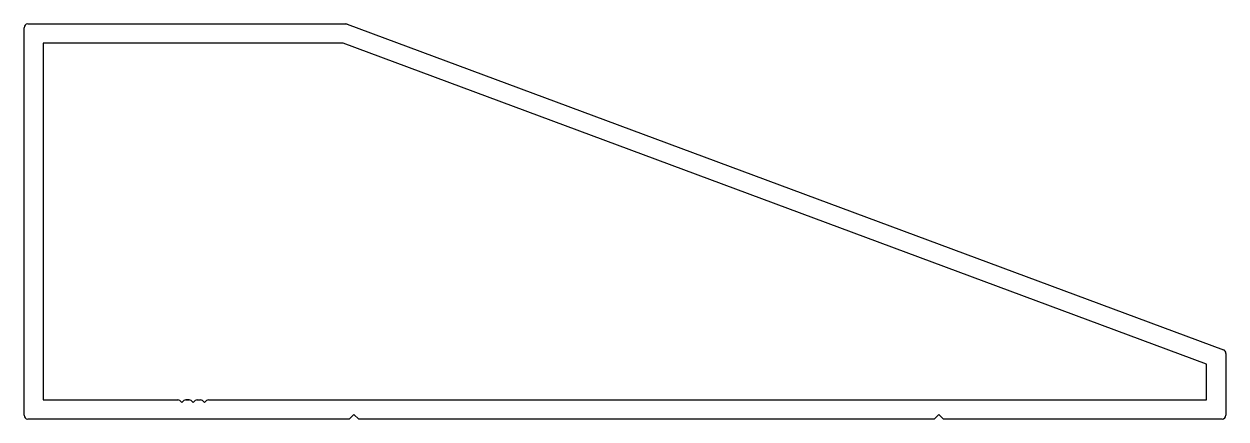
# Model space of a CAD drawing. Extents: x -55 to 51, y 3 to 38.
import ezdxf

# ---------------------------------------------------------------- set-up
doc = ezdxf.new("R2010")
doc.units = 0
doc.layers.add('1', color=7, linetype='CONTINUOUS')
doc.layers.add('TOP_RAIL', color=5, linetype='CONTINUOUS')

msp = doc.modelspace()

# ---------------------------------------------------------------- linework, layer by layer
at = {"layer": '1', "color": 7, "linetype": 'CONTINUOUS'}
for p, q in [((-26.87, 36.19), (-53.32, 36.19)), ((-53.32, 36.19), (-53.32, 4.69)), ((49.29, 7.84), (-26.87, 36.19)), ((49.29, 4.69), (49.29, 7.84)), ((-53.32, 4.69), (-41.45, 4.69)), ((-41.45, 4.69), (-41.45, 4.69)), ((-41.27, 4.62), (-41.1, 4.45)), ((-41.09, 4.45), (-40.92, 4.62)), ((-40.74, 4.69), (-40.45, 4.69)), ((-40.45, 4.69), (-40.74, 4.69)), ((-40.74, 4.69), (-40.45, 4.69)), ((-40.45, 4.69), (-40.74, 4.69)), ((-40.74, 4.69), (-40.45, 4.69)), ((-40.27, 4.62), (-40.1, 4.45)), ((-40.09, 4.45), (-39.92, 4.62)), ((-39.74, 4.69), (-39.45, 4.69)), ((-39.27, 4.62), (-39.1, 4.45)), ((-39.09, 4.45), (-38.92, 4.62)), ((-38.74, 4.69), (49.29, 4.69))]:
    msp.add_line(p, q, dxfattribs=at)
for centre, radius, start, end in [((-41.45, 4.44), 0.25, 45, 90), ((-41.1, 4.45), 0.008, 225, 315), ((-40.74, 4.44), 0.25, 90, 135), ((-40.45, 4.44), 0.25, 45, 90), ((-40.1, 4.45), 0.008, 225, 315), ((-39.74, 4.44), 0.25, 90, 135), ((-39.45, 4.44), 0.25, 45, 90), ((-39.1, 4.45), 0.008, 225, 315), ((-38.74, 4.44), 0.25, 90, 135)]:
    msp.add_arc(centre, radius, start, end, dxfattribs=at)
at = {"layer": 'TOP_RAIL', "color": 7, "linetype": 'CONTINUOUS'}
for p, q in [((-55.02, 3.32), (-55.02, 37.56)), ((-54.69, 37.89), (-26.63, 37.89)), ((-26.51, 37.87), (50.78, 9.1)), ((50.99, 8.79), (50.99, 3.32)), ((-25.92, 3.38), (-26.33, 2.99)), ((-25.5, 2.99), (-25.92, 3.38)), ((25.68, 3.38), (25.26, 2.99)), ((26.09, 2.99), (25.68, 3.38)), ((-26.33, 2.99), (-54.69, 2.99)), ((25.26, 2.99), (-25.5, 2.99)), ((50.66, 2.99), (26.09, 2.99))]:
    msp.add_line(p, q, dxfattribs=at)
for centre, start, end in [((-54.69, 37.56), 90, 180), ((-26.63, 37.56), 69.5864, 90), ((50.66, 8.79), 0, 69.5864), ((-54.69, 3.32), 180, 270), ((50.66, 3.32), 270, 360)]:
    msp.add_arc(centre, 0.33, start, end, dxfattribs=at)

doc.saveas('drawing.dxf')
